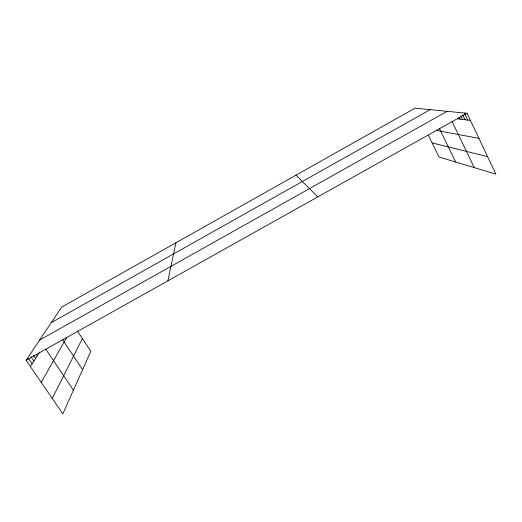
<?xml version="1.0" encoding="UTF-8"?>
<svg xmlns="http://www.w3.org/2000/svg" width="522" height="522" viewBox="0 0 522 522"><rect width="100%" height="100%" fill="white"/><g stroke="black" fill="none" stroke-linecap="round" stroke-linejoin="round"><path stroke-width="0.78" d="M167.888 280.843L175.901 242.782M52.252 398.43L82.398 338.51M41.231 382.345L66.646 337.597M30.4 366.542L39.665 352.043M77.419 330.948L90.795 351.26L62.823 413.855L26.1 360.265L61.7 307.086L415.016 108.145L467.033 113.281L495.9 174.126L439.048 157.037L428.34 135.257M51.267 322.668L430.18 109.64M39.613 340.076L447.191 111.323M26.1 360.265L467.033 113.281M457.513 118.801L470.42 120.412M436.516 130.422L478.935 138.363M432.112 142.93L487.6 156.62M296 175.157L317.754 196.898M30.942 356.767L33.891 361.087M28.332 358.183L32.162 363.788M36.325 354.497L37.238 355.841M33.499 355.384L35.581 358.438M45.655 349.016L73.419 390.156M62.399 339.372L82.574 369.661M439.243 128.268L455.673 162.035M452.032 121.385L474.27 167.621M459.008 117.058L459.993 119.114M464.378 113.02L467.732 120.08M462.773 114.86L465.102 119.747M460.867 115.969L462.518 119.427"/></g></svg>
